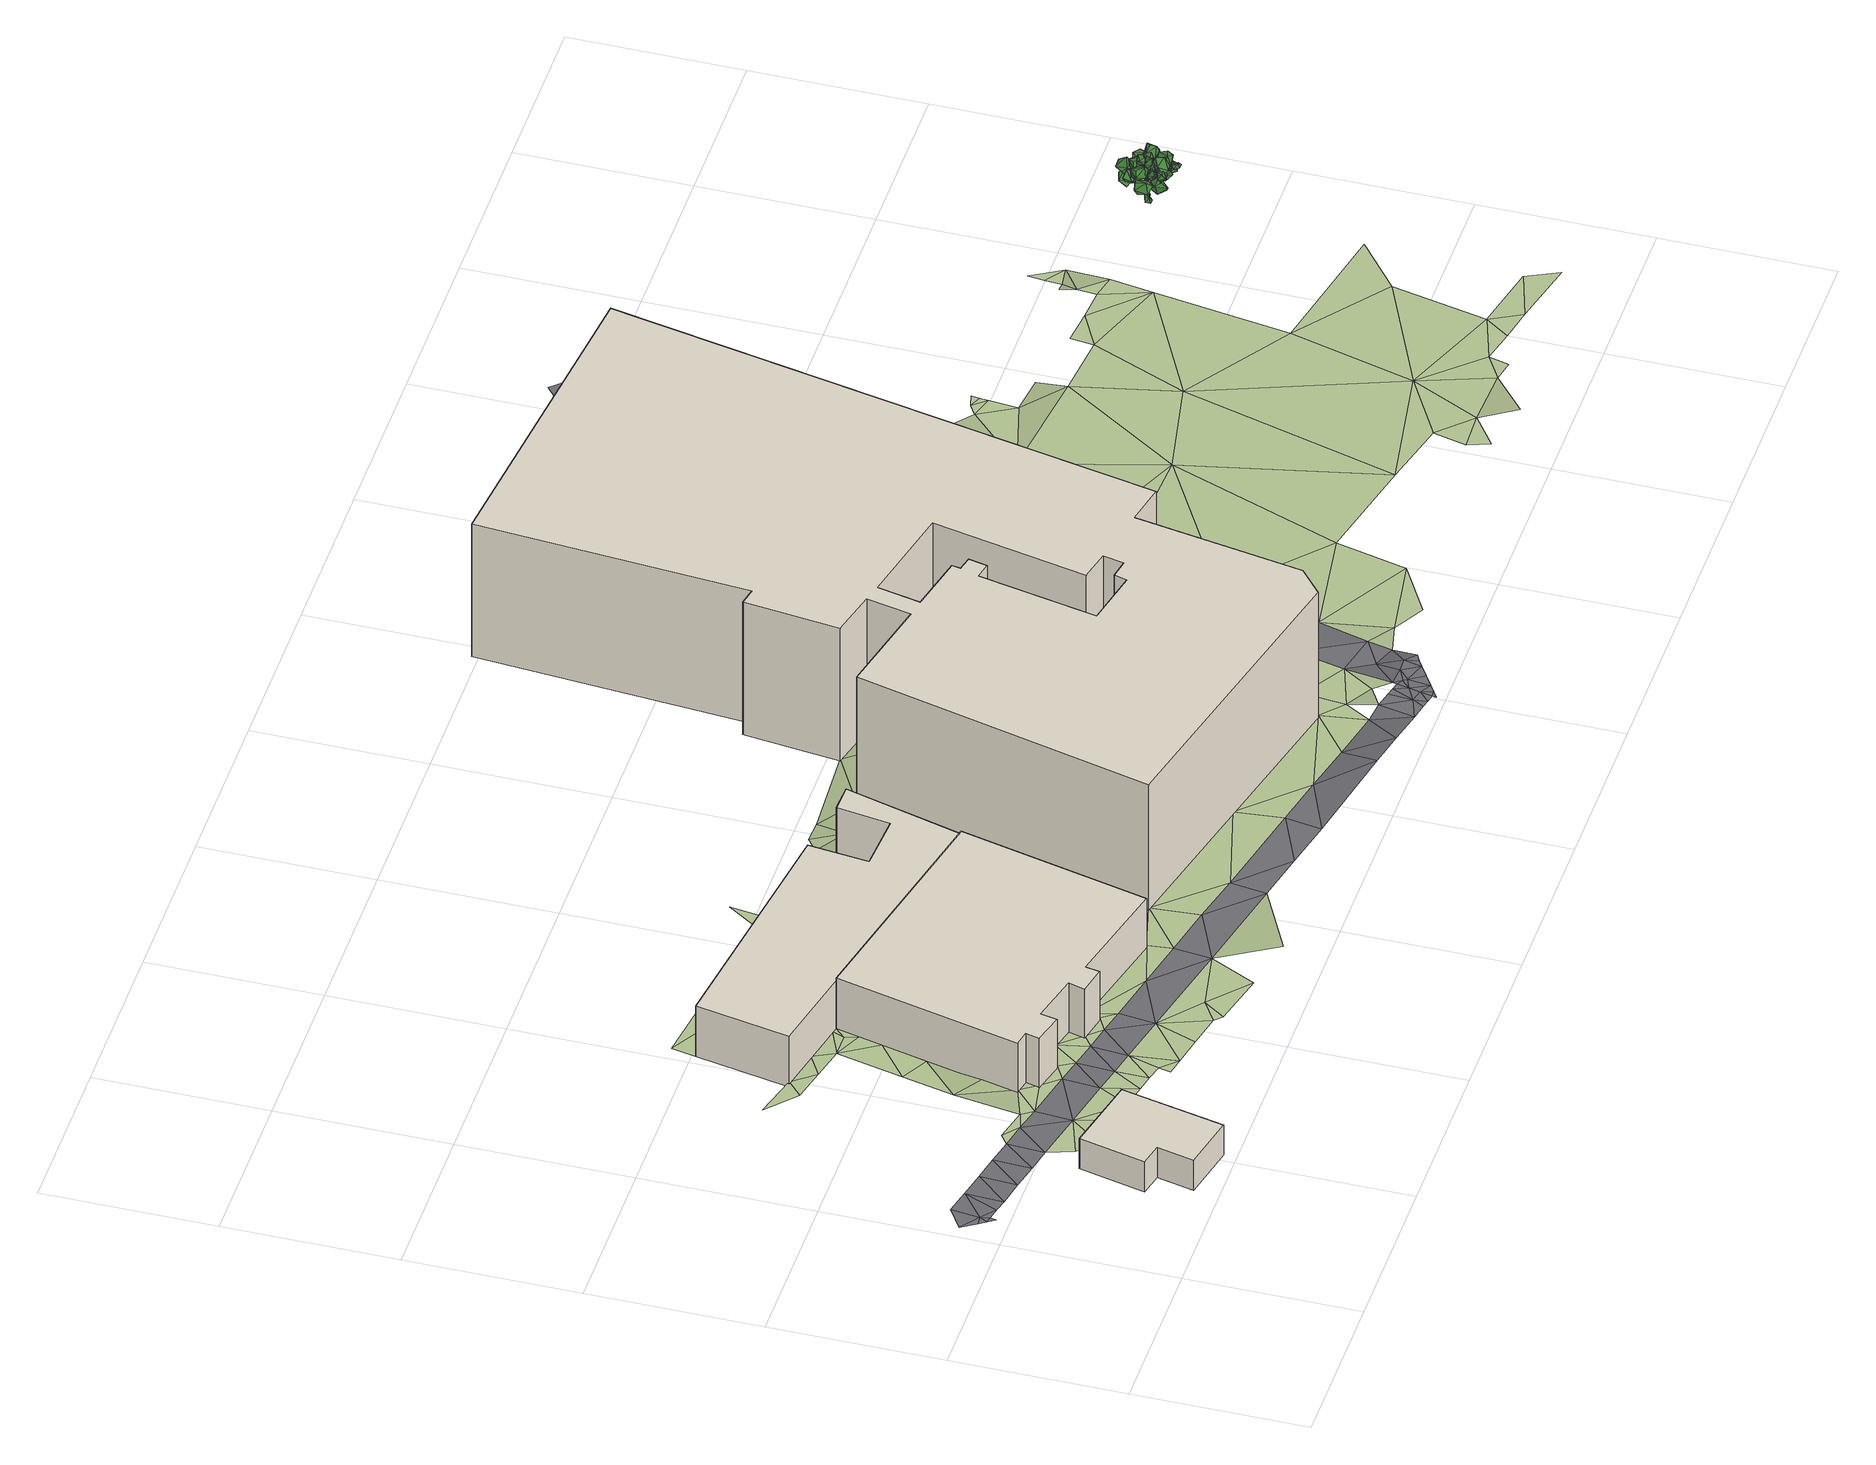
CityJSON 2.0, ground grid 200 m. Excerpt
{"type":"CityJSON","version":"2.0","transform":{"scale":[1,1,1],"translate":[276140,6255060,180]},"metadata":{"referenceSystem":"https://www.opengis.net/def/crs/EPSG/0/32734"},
"CityObjects":{
"building1":{"type":"Building","attributes":{"address":"12 William Street Woodstock Cape Town","building":"house","building:levels":1,"building_height":4.1,"roof_height":10.6,"ground_height":6.5,"plus_code":"4FRW3CFW+32P"},"geometry":[{"type":"Solid","lod":"1","boundaries":[[[[0,1,2,3]],[[1,4,5,2]],[[4,6,7,5]],[[6,8,9,7]],[[8,10,11,9]],[[10,0,3,11]],[[3,2,5,7,9,11]],[[10,8,6,4,1,0]]]]}]},
"building2":{"type":"Building","attributes":{"address":"Sulaimania Masjied 19 William Street Woodstock Cape Town","building":"mosque","building:levels":2,"amenity":"place_of_worship","building_height":6.9,"roof_height":12.91,"ground_height":6.01,"plus_code":"4FRW3CFW+548"},"geometry":[{"type":"Solid","lod":"1","boundaries":[[[[12,13,14,15]],[[13,16,17,14]],[[16,18,19,17]],[[18,20,21,19]],[[20,22,23,21]],[[22,24,25,23]],[[24,26,27,25]],[[26,28,29,27]],[[28,30,31,29]],[[30,32,33,31]],[[32,34,35,33]],[[34,12,15,35]],[[15,14,17,19,21,23,25,27,29,31,33,35]],[[34,32,30,28,26,24,22,20,18,16,13,12]]]]}]},
"building3":{"type":"Building","attributes":{"building":"yes","building:levels":2,"building_height":6.9,"roof_height":12.25,"ground_height":5.35,"plus_code":"4FRW3CFW+64M"},"geometry":[{"type":"Solid","lod":"1","boundaries":[[[[36,37,38,39]],[[37,40,41,38]],[[40,42,43,41]],[[42,44,45,43]],[[44,46,47,45]],[[46,48,49,47]],[[48,50,51,49]],[[50,36,39,51]],[[39,38,41,43,45,47,49,51]],[[50,48,46,44,42,40,37,36]]]]}]},
"building4":{"type":"Building","attributes":{"address":"The Woodstock Exchange 66-68 Albert Road Woodstock 7915 Cape Town","building":"commercial","building:levels":6,"operator":"Signatura","building_height":18.1,"roof_height":23.44,"ground_height":5.34,"plus_code":"4FRW3CFW+69W"},"geometry":[{"type":"Solid","lod":"1","boundaries":[[[[52,53,54,55]],[[53,56,57,54]],[[56,58,59,57]],[[58,60,61,59]],[[60,62,63,61]],[[62,64,65,63]],[[64,66,67,65]],[[66,68,69,67]],[[68,70,71,69]],[[70,72,73,71]],[[72,74,75,73]],[[74,76,77,75]],[[76,52,55,77]],[[78,79,80,81]],[[79,82,83,80]],[[82,84,85,83]],[[84,86,87,85]],[[86,88,89,87]],[[88,90,91,89]],[[90,92,93,91]],[[92,94,95,93]],[[94,96,97,95]],[[96,98,99,97]],[[98,100,101,99]],[[100,102,103,101]],[[102,104,105,103]],[[104,78,81,105]],[[55,54,57,59,61,63,65,67,69,71,73,75,77],[81,80,83,85,87,89,91,93,95,97,99,101,103,105]],[[76,74,72,70,68,66,64,62,60,58,56,53,52],[104,102,100,98,96,94,92,90,88,86,84,82,79,78]]]]}]},
"tree1":{"type":"SolitaryVegetationObject","attributes":{"height":3.3,"width":0.29,"group":"standard","type":"broadleaf","footprint":[263981.48,6243009.43],"ground_height":6.49},"geometry":[{"type":"MultiSurface","lod":"2","boundaries":[[[106,107,108]],[[109,110,111]],[[106,112,113]],[[114,115,112]],[[115,116,117]],[[109,118,119]],[[108,114,106]],[[120,121,114]],[[121,122,116]],[[123,124,125]],[[108,126,120]],[[126,127,120]],[[128,122,127]],[[129,130,131]],[[113,126,107]],[[128,132,115]],[[115,129,128]],[[117,133,129]],[[134,135,136]],[[131,137,138]],[[139,140,141]],[[111,142,143]],[[144,145,146]],[[140,147,141]],[[134,144,140]],[[137,147,135]],[[145,148,149]],[[147,150,135]],[[135,145,136]],[[147,146,151]],[[146,152,151]],[[145,152,146]],[[150,152,148]],[[153,154,155]],[[117,153,156]],[[117,118,109]],[[116,119,153]],[[157,158,159]],[[156,155,160]],[[118,160,157]],[[118,154,119]],[[157,161,154]],[[154,162,155]],[[160,162,158]],[[158,163,159]],[[159,163,161]],[[164,165,166]],[[125,167,168]],[[169,167,164]],[[123,164,170]],[[116,123,138]],[[116,168,169]],[[122,125,168]],[[138,125,131]],[[166,171,172]],[[170,173,124]],[[124,165,167]],[[170,166,174]],[[174,175,173]],[[165,175,171]],[[166,176,174]],[[176,177,175]],[[175,177,171]],[[178,179,180]],[[128,180,179]],[[115,178,112]],[[126,178,180]],[[181,182,183]],[[139,184,185]],[[139,134,140]],[[186,138,137]],[[139,142,187]],[[185,181,183]],[[133,143,181]],[[181,188,189]],[[183,190,142]],[[143,190,188]],[[190,191,188]],[[189,191,192]],[[185,130,133]],[[185,184,130]],[[184,131,130]],[[111,186,187]],[[111,110,186]],[[110,138,186]],[[106,113,107]],[[106,114,112]],[[114,121,115]],[[115,121,116]],[[119,138,110]],[[110,109,119]],[[108,120,114]],[[120,127,121]],[[121,127,122]],[[123,170,124]],[[108,107,126]],[[126,128,127]],[[128,129,122]],[[131,122,129]],[[129,133,130]],[[113,112,126]],[[128,179,132]],[[115,117,129]],[[117,109,133]],[[134,137,135]],[[131,141,137]],[[141,131,184]],[[184,139,141]],[[143,109,111]],[[111,187,142]],[[144,136,145]],[[140,144,147]],[[134,136,144]],[[137,141,147]],[[145,150,148]],[[147,151,150]],[[135,150,145]],[[147,144,146]],[[152,149,148]],[[145,149,152]],[[150,151,152]],[[153,119,154]],[[117,116,153]],[[117,156,118]],[[116,138,119]],[[157,160,158]],[[156,153,155]],[[118,156,160]],[[118,157,154]],[[162,161,163]],[[157,159,161]],[[154,161,162]],[[160,155,162]],[[158,162,163]],[[164,167,165]],[[125,124,167]],[[169,168,167]],[[123,169,164]],[[116,169,123]],[[116,122,168]],[[122,131,125]],[[138,123,125]],[[166,165,171]],[[170,174,173]],[[124,173,165]],[[170,164,166]],[[172,171,177]],[[174,176,175]],[[165,173,175]],[[166,172,176]],[[176,172,177]],[[178,132,179]],[[128,126,180]],[[115,132,178]],[[126,112,178]],[[181,189,182]],[[139,187,134]],[[134,187,137]],[[187,186,137]],[[139,183,142]],[[183,139,185]],[[185,133,181]],[[133,109,143]],[[190,182,192]],[[181,143,188]],[[183,182,190]],[[143,142,190]],[[190,192,191]],[[182,189,192]],[[189,188,191]],[[193,194,195]],[[196,197,198]],[[199,200,201]],[[193,195,201]],[[202,203,204]],[[205,206,207]],[[208,209,210]],[[202,204,210]],[[211,212,213]],[[214,215,216]],[[217,218,219]],[[211,213,219]],[[220,221,222]],[[223,224,225]],[[226,227,228]],[[220,222,228]],[[229,230,231]],[[232,233,234]],[[235,236,237]],[[229,231,237]],[[238,239,240]],[[241,242,243]],[[244,245,246]],[[238,240,246]],[[247,248,249]],[[250,251,252]],[[253,254,255]],[[247,249,255]],[[256,257,258]],[[259,260,261]],[[262,263,264]],[[256,258,264]],[[265,266,267]],[[268,269,270]],[[271,272,273]],[[265,267,273]],[[274,275,276]],[[277,278,279]],[[280,281,282]],[[274,276,282]],[[283,284,285]],[[286,287,288]],[[289,290,291]],[[283,285,291]],[[292,293,294]],[[295,296,297]],[[298,299,300]],[[292,294,300]],[[301,302,303]],[[304,305,306]],[[307,308,309]],[[301,303,309]],[[310,311,312]],[[313,314,315]],[[316,317,318]],[[310,312,318]],[[319,320,321]],[[322,323,324]],[[325,326,327]],[[319,321,327]],[[328,329,330]],[[331,332,333]],[[334,335,336]],[[328,330,336]],[[337,338,339]],[[340,341,342]],[[343,344,345]],[[337,339,345]],[[346,347,348]],[[349,350,351]],[[352,353,354]],[[346,348,354]],[[355,356,357]],[[358,359,360]],[[361,362,363]],[[355,357,363]],[[364,365,366]],[[367,368,369]],[[370,371,372]],[[364,366,372]],[[373,374,375]],[[376,377,378]],[[379,380,381]],[[373,375,381]],[[382,383,384]],[[385,386,387]],[[388,389,390]],[[382,384,390]],[[391,392,393]],[[394,395,396]],[[397,398,399]],[[391,393,399]],[[400,401,402]],[[403,404,405]],[[406,407,408]],[[400,402,408]],[[409,410,411]],[[412,413,414]],[[415,416,417]],[[409,411,417]],[[418,419,420]],[[421,422,423]],[[424,425,426]],[[418,420,426]],[[427,428,429]],[[430,431,432]],[[433,434,435]],[[427,429,435]],[[436,437,438]],[[439,440,441]],[[442,443,444]],[[436,438,444]],[[445,446,447]],[[448,449,450]],[[451,452,453]],[[445,447,453]],[[454,455,456]],[[457,458,459]],[[460,461,462]],[[454,456,462]],[[463,464,465]],[[466,467,468]],[[469,470,471]],[[463,465,471]],[[472,473,474]],[[475,476,477]],[[478,479,480]],[[472,474,480]],[[481,482,483]],[[484,485,486]],[[487,488,489]],[[481,483,489]],[[490,491,492]],[[250,493,494]],[[495,496,497]],[[490,492,497]],[[498,499,500]],[[501,502,503]],[[504,505,506]],[[498,500,506]],[[507,508,509]],[[510,511,512]],[[513,514,515]],[[507,509,515]],[[515,512,513]],[[515,509,512]],[[509,510,512]],[[515,508,507]],[[515,514,508]],[[514,516,508]],[[512,514,513]],[[512,511,514]],[[511,516,514]],[[509,511,510]],[[509,508,511]],[[508,516,511]],[[506,503,504]],[[506,500,503]],[[500,501,503]],[[506,499,498]],[[506,505,499]],[[505,517,499]],[[503,505,504]],[[503,502,505]],[[502,517,505]],[[500,502,501]],[[500,499,502]],[[499,517,502]],[[497,494,495]],[[497,492,494]],[[492,250,494]],[[497,491,490]],[[497,496,491]],[[496,518,491]],[[494,496,495]],[[494,493,496]],[[493,518,496]],[[492,493,250]],[[492,491,493]],[[491,518,493]],[[489,486,487]],[[489,483,486]],[[483,484,486]],[[489,482,481]],[[489,488,482]],[[488,519,482]],[[486,488,487]],[[486,485,488]],[[485,519,488]],[[483,485,484]],[[483,482,485]],[[482,519,485]],[[480,477,478]],[[480,474,477]],[[474,475,477]],[[480,473,472]],[[480,479,473]],[[479,520,473]],[[477,479,478]],[[477,476,479]],[[476,520,479]],[[474,476,475]],[[474,473,476]],[[473,520,476]],[[471,468,469]],[[471,465,468]],[[465,466,468]],[[471,464,463]],[[471,470,464]],[[470,521,464]],[[468,470,469]],[[468,467,470]],[[467,521,470]],[[465,467,466]],[[465,464,467]],[[464,521,467]],[[462,459,460]],[[462,456,459]],[[456,457,459]],[[462,455,454]],[[462,461,455]],[[461,522,455]],[[459,461,460]],[[459,458,461]],[[458,522,461]],[[456,458,457]],[[456,455,458]],[[455,522,458]],[[453,450,451]],[[453,447,450]],[[447,448,450]],[[453,446,445]],[[453,452,446]],[[452,523,446]],[[450,452,451]],[[450,449,452]],[[449,523,452]],[[447,449,448]],[[447,446,449]],[[446,523,449]],[[444,441,442]],[[444,438,441]],[[438,439,441]],[[444,437,436]],[[444,443,437]],[[443,524,437]],[[441,443,442]],[[441,440,443]],[[440,524,443]],[[438,440,439]],[[438,437,440]],[[437,524,440]],[[435,432,433]],[[435,429,432]],[[429,430,432]],[[435,428,427]],[[435,434,428]],[[434,525,428]],[[432,434,433]],[[432,431,434]],[[431,525,434]],[[429,431,430]],[[429,428,431]],[[428,525,431]],[[426,423,424]],[[426,420,423]],[[420,421,423]],[[426,419,418]],[[426,425,419]],[[425,526,419]],[[423,425,424]],[[423,422,425]],[[422,526,425]],[[420,422,421]],[[420,419,422]],[[419,526,422]],[[417,414,415]],[[417,411,414]],[[411,412,414]],[[417,410,409]],[[417,416,410]],[[416,527,410]],[[414,416,415]],[[414,413,416]],[[413,527,416]],[[411,413,412]],[[411,410,413]],[[410,527,413]],[[408,405,406]],[[408,402,405]],[[402,403,405]],[[408,401,400]],[[408,407,401]],[[407,528,401]],[[405,407,406]],[[405,404,407]],[[404,528,407]],[[402,404,403]],[[402,401,404]],[[401,528,404]],[[399,396,397]],[[399,393,396]],[[393,394,396]],[[399,392,391]],[[399,398,392]],[[398,529,392]],[[396,398,397]],[[396,395,398]],[[395,529,398]],[[393,395,394]],[[393,392,395]],[[392,529,395]],[[390,387,388]],[[390,384,387]],[[384,385,387]],[[390,383,382]],[[390,389,383]],[[389,530,383]],[[387,389,388]],[[387,386,389]],[[386,530,389]],[[384,386,385]],[[384,383,386]],[[383,530,386]],[[381,378,379]],[[381,375,378]],[[375,376,378]],[[381,374,373]],[[381,380,374]],[[380,531,374]],[[378,380,379]],[[378,377,380]],[[377,531,380]],[[375,377,376]],[[375,374,377]],[[374,531,377]],[[372,369,370]],[[372,366,369]],[[366,367,369]],[[372,365,364]],[[372,371,365]],[[371,532,365]],[[369,371,370]],[[369,368,371]],[[368,532,371]],[[366,368,367]],[[366,365,368]],[[365,532,368]],[[363,360,361]],[[363,357,360]],[[357,358,360]],[[363,356,355]],[[363,362,356]],[[362,533,356]],[[360,362,361]],[[360,359,362]],[[359,533,362]],[[357,359,358]],[[357,356,359]],[[356,533,359]],[[354,351,352]],[[354,348,351]],[[348,349,351]],[[354,347,346]],[[354,353,347]],[[353,534,347]],[[351,353,352]],[[351,350,353]],[[350,534,353]],[[348,350,349]],[[348,347,350]],[[347,534,350]],[[345,342,343]],[[345,339,342]],[[339,340,342]],[[345,338,337]],[[345,344,338]],[[344,535,338]],[[342,344,343]],[[342,341,344]],[[341,535,344]],[[339,341,340]],[[339,338,341]],[[338,535,341]],[[336,333,334]],[[336,330,333]],[[330,331,333]],[[336,329,328]],[[336,335,329]],[[335,536,329]],[[333,335,334]],[[333,332,335]],[[332,536,335]],[[330,332,331]],[[330,329,332]],[[329,536,332]],[[327,324,325]],[[327,321,324]],[[321,322,324]],[[327,320,319]],[[327,326,320]],[[326,537,320]],[[324,326,325]],[[324,323,326]],[[323,537,326]],[[321,323,322]],[[321,320,323]],[[320,537,323]],[[318,315,316]],[[318,312,315]],[[312,313,315]],[[318,311,310]],[[318,317,311]],[[317,538,311]],[[315,317,316]],[[315,314,317]],[[314,538,317]],[[312,314,313]],[[312,311,314]],[[311,538,314]],[[309,306,307]],[[309,303,306]],[[303,304,306]],[[309,302,301]],[[309,308,302]],[[308,539,302]],[[306,308,307]],[[306,305,308]],[[305,539,308]],[[303,305,304]],[[303,302,305]],[[302,539,305]],[[300,297,298]],[[300,294,297]],[[294,295,297]],[[300,293,292]],[[300,299,293]],[[299,540,293]],[[297,299,298]],[[297,296,299]],[[296,540,299]],[[294,296,295]],[[294,293,296]],[[293,540,296]],[[291,288,289]],[[291,285,288]],[[285,286,288]],[[291,284,283]],[[291,290,284]],[[290,541,284]],[[288,290,289]],[[288,287,290]],[[287,541,290]],[[285,287,286]],[[285,284,287]],[[284,541,287]],[[282,279,280]],[[282,276,279]],[[276,277,279]],[[282,275,274]],[[282,281,275]],[[281,542,275]],[[279,281,280]],[[279,278,281]],[[278,542,281]],[[276,278,277]],[[276,275,278]],[[275,542,278]],[[273,270,271]],[[273,267,270]],[[267,268,270]],[[273,266,265]],[[273,272,266]],[[272,543,266]],[[270,272,271]],[[270,269,272]],[[269,543,272]],[[267,269,268]],[[267,266,269]],[[266,543,269]],[[264,261,262]],[[264,258,261]],[[258,259,261]],[[264,257,256]],[[264,263,257]],[[263,544,257]],[[261,263,262]],[[261,260,263]],[[260,544,263]],[[258,260,259]],[[258,257,260]],[[257,544,260]],[[255,252,253]],[[255,249,252]],[[249,250,252]],[[255,248,247]],[[255,254,248]],[[254,545,248]],[[252,254,253]],[[252,251,254]],[[251,545,254]],[[249,251,250]],[[249,248,251]],[[248,545,251]],[[246,243,244]],[[246,240,243]],[[240,241,243]],[[246,239,238]],[[246,245,239]],[[245,546,239]],[[243,245,244]],[[243,242,245]],[[242,546,245]],[[240,242,241]],[[240,239,242]],[[239,546,242]],[[237,234,235]],[[237,231,234]],[[231,232,234]],[[237,230,229]],[[237,236,230]],[[236,547,230]],[[234,236,235]],[[234,233,236]],[[233,547,236]],[[231,233,232]],[[231,230,233]],[[230,547,233]],[[228,225,226]],[[228,222,225]],[[222,223,225]],[[228,221,220]],[[228,227,221]],[[227,548,221]],[[225,227,226]],[[225,224,227]],[[224,548,227]],[[222,224,223]],[[222,221,224]],[[221,548,224]],[[219,216,217]],[[219,213,216]],[[213,214,216]],[[219,212,211]],[[219,218,212]],[[218,549,212]],[[216,218,217]],[[216,215,218]],[[215,549,218]],[[213,215,214]],[[213,212,215]],[[212,549,215]],[[210,207,208]],[[210,204,207]],[[204,205,207]],[[210,203,202]],[[210,209,203]],[[209,550,203]],[[207,209,208]],[[207,206,209]],[[206,550,209]],[[204,206,205]],[[204,203,206]],[[203,550,206]],[[201,198,199]],[[201,195,198]],[[195,196,198]],[[201,194,193]],[[201,200,194]],[[200,551,194]],[[198,200,199]],[[198,197,200]],[[197,551,200]],[[195,197,196]],[[195,194,197]],[[194,551,197]]]}]},
"terrain1":{"type":"TINRelief","geometry":[{"type":"CompositeSurface","lod":"1","boundaries":[[[552,553,554]],[[554,553,555]],[[556,557,558]],[[1,554,555]],[[1,559,560]],[[558,561,556]],[[561,558,562]],[[1,560,563]],[[1,563,554]],[[562,564,561]],[[554,563,565]],[[564,566,561]],[[562,567,564]],[[565,563,568]],[[562,569,567]],[[570,571,572]],[[566,564,573]],[[567,574,564]],[[575,565,568]],[[575,568,576]],[[572,571,577]],[[578,567,569]],[[579,566,573]],[[566,579,580]],[[578,569,581]],[[576,582,575]],[[582,576,583]],[[583,584,585]],[[577,586,572]],[[585,582,583]],[[578,581,587]],[[588,578,587]],[[586,577,589]],[[590,580,579]],[[580,590,589]],[[587,581,591]],[[592,582,585]],[[593,592,585]],[[594,587,591]],[[589,595,586]],[[590,596,589]],[[589,596,597]],[[598,594,591]],[[594,599,587]],[[595,589,597]],[[600,601,36]],[[593,602,592]],[[596,16,597]],[[594,598,603]],[[597,16,595]],[[16,604,595]],[[598,605,603]],[[604,16,606]],[[606,607,604]],[[608,607,606]],[[592,602,609]],[[603,605,610]],[[607,608,611]],[[602,612,609]],[[611,608,613]],[[613,614,611]],[[614,613,615]],[[615,616,614]],[[616,615,617]],[[617,618,616]],[[619,618,617]],[[605,620,610]],[[618,619,621]],[[609,612,622]],[[621,619,623]],[[601,600,624]],[[625,621,623]],[[623,626,625]],[[626,627,625]],[[628,592,609]],[[627,626,629]],[[629,630,627]],[[630,629,631]],[[631,632,630]],[[632,631,633]],[[633,634,632]],[[634,633,635]],[[635,636,634]],[[636,635,637]],[[609,622,628]],[[637,638,636]],[[610,620,639]],[[638,637,640]],[[640,641,638]],[[624,600,642]],[[641,640,643]],[[641,643,644]],[[643,645,644]],[[645,646,644]],[[647,646,645]],[[646,647,648]],[[648,647,649]],[[648,649,650]],[[649,651,650]],[[651,652,650]],[[639,620,653]],[[652,651,654]],[[654,655,652]],[[656,655,654]],[[655,656,657]],[[657,656,658]],[[658,659,657]],[[642,660,624]],[[659,658,661]],[[661,662,659]],[[662,661,663]],[[663,664,662]],[[664,663,665]],[[666,664,665]],[[660,642,667]],[[666,665,668]],[[628,669,670]],[[653,671,639]],[[672,666,668]],[[672,668,673]],[[674,672,673]],[[672,674,675]],[[675,674,676]],[[676,677,675]],[[677,676,678]],[[671,653,679]],[[677,678,680]],[[680,678,681]],[[682,680,681]],[[667,683,660]],[[684,682,681]],[[682,684,685]],[[671,686,639]],[[687,685,684]],[[639,686,688]],[[685,687,689]],[[690,660,683]],[[689,687,691]],[[667,692,683]],[[691,693,689]],[[693,691,694]],[[695,671,679]],[[694,696,693]],[[696,694,697]],[[697,698,696]],[[699,698,697]],[[698,699,700]],[[699,701,700]],[[701,702,700]],[[702,701,703]],[[683,692,704]],[[703,705,702]],[[705,703,706]],[[707,708,688]],[[706,709,705]],[[688,686,710]],[[711,709,706]],[[711,712,709]],[[707,713,708]],[[707,688,710]],[[712,711,714]],[[715,712,714]],[[713,716,717]],[[714,717,715]],[[716,713,707]],[[717,718,715]],[[717,716,718]],[[716,719,718]],[[707,719,716]],[[720,718,719]],[[695,721,671]],[[720,719,722]],[[710,723,707]],[[724,722,719]],[[719,707,723]],[[724,719,725]],[[719,723,725]],[[725,726,724]],[[725,727,726]],[[728,729,730]],[[721,695,731]],[[732,729,728]],[[733,732,728]],[[734,728,727]],[[727,725,734]],[[734,733,728]],[[735,721,731]],[[733,734,736]],[[735,737,721]],[[734,738,736]],[[737,735,739]],[[740,736,738]],[[737,739,741]],[[742,743,744]],[[737,741,745]],[[746,742,744]],[[747,748,749]],[[747,750,748]],[[751,744,752]],[[746,744,751]],[[753,737,745]],[[745,754,755]],[[756,757,742]],[[748,750,758]],[[759,760,757]],[[746,756,742]],[[761,749,748]],[[758,762,748]],[[763,746,751]],[[757,756,759]],[[745,764,753]],[[764,745,755]],[[751,765,763]],[[748,762,761]],[[766,767,762]],[[768,764,755]],[[767,769,762]],[[769,761,762]],[[759,770,767]],[[759,756,770]],[[771,753,764]],[[753,771,772]],[[770,769,767]],[[761,769,773]],[[770,773,769]],[[774,772,771]],[[772,774,775]],[[776,777,778]],[[776,778,779]],[[774,780,775]],[[780,774,781]],[[778,782,779]],[[783,780,781]],[[778,784,782]],[[785,783,781]],[[785,786,783]],[[779,787,788]],[[786,785,789]],[[789,790,786]],[[779,782,787]],[[791,790,789]],[[790,791,792]],[[791,793,792]],[[793,794,792]],[[794,793,795]],[[796,797,788]],[[795,798,794]],[[787,796,788]],[[798,795,799]],[[796,800,797]],[[801,802,800]],[[787,803,796]],[[801,804,802]],[[796,801,800]],[[801,805,804]],[[806,796,803]],[[807,808,809]],[[810,801,796]],[[809,811,807]],[[812,803,811]],[[801,813,805]],[[801,814,813]],[[803,812,806]],[[814,801,810]],[[811,809,812]],[[810,796,806]],[[815,816,809]],[[813,814,817]],[[818,813,817]],[[812,809,816]],[[819,818,817]],[[820,818,819]],[[821,814,810]],[[812,816,822]],[[810,806,823]],[[822,816,824]],[[825,806,812]],[[812,822,826]],[[827,823,806]],[[826,822,828]],[[827,806,825]],[[829,825,812]],[[826,829,812]],[[823,830,831]],[[832,826,828]],[[827,830,823]],[[833,826,832]],[[827,834,830]],[[833,832,835]],[[836,825,829]],[[834,827,837]],[[834,837,838]],[[839,840,838]],[[841,839,838]],[[837,841,838]],[[839,841,842]],[[841,843,842]]]}]},
"road1":{"type":"Road","attributes":{"highway":"residential","name":"William Street","surface":"asphalt","lanes":2,"width":4.2},"geometry":[{"type":"MultiSurface","lod":"1","boundaries":[[[844,845,846]],[[847,848,849]],[[653,620,628]],[[628,679,653]],[[850,851,852]],[[853,854,768]],[[851,850,855]],[[558,554,562]],[[735,856,739]],[[695,679,670]],[[857,858,859]],[[628,620,592]],[[860,735,731]],[[695,861,731]],[[591,581,575]],[[862,863,864]],[[554,569,562]],[[569,554,565]],[[847,864,865]],[[552,554,558]],[[565,575,581]],[[598,592,605]],[[741,866,867]],[[866,739,856]],[[851,855,868]],[[867,869,870]],[[871,872,873]],[[868,870,874]],[[871,873,868]],[[868,873,851]],[[855,850,854]],[[739,866,741]],[[855,854,853]],[[741,867,754]],[[870,754,867]],[[869,874,870]],[[853,875,855]],[[875,876,870]],[[859,858,557]],[[849,846,847]],[[868,855,870]],[[874,871,868]],[[857,863,862]],[[847,846,845]],[[877,847,845]],[[848,847,865]],[[875,870,855]],[[754,870,876]],[[557,552,558]],[[552,557,858]],[[864,877,862]],[[864,847,877]],[[582,598,591]],[[860,731,861]],[[598,582,592]],[[857,859,863]],[[569,565,581]],[[591,575,582]],[[605,592,620]],[[861,695,670]],[[856,735,860]],[[670,679,628]]]}]},
"road2":{"type":"Road","attributes":{"highway":"residential","name":"Station Street","surface":"asphalt","lanes":1,"width":5.2,"oneway":"yes"},"geometry":[{"type":"MultiSurface","lod":"1","boundaries":[[[878,879,880]],[[881,777,882]],[[882,883,881]],[[791,800,793]],[[884,885,886]],[[887,888,889]],[[886,885,890]],[[879,878,891]],[[795,804,799]],[[793,800,802]],[[892,768,854]],[[797,781,788]],[[777,893,882]],[[894,895,804]],[[774,788,781]],[[802,804,795]],[[895,894,896]],[[896,894,897]],[[885,884,898]],[[899,900,898]],[[885,898,900]],[[850,892,854]],[[901,883,882]],[[779,771,776]],[[852,901,850]],[[892,850,901]],[[889,888,900]],[[890,880,879]],[[893,768,892]],[[776,764,893]],[[902,880,890]],[[885,900,888]],[[886,890,879]],[[788,774,779]],[[771,779,774]],[[887,902,888]],[[882,892,901]],[[893,892,882]],[[800,789,797]],[[885,888,890]],[[902,890,888]],[[797,789,785]],[[771,764,776]],[[776,893,777]],[[768,893,764]],[[804,895,799]],[[793,802,795]],[[891,878,897]],[[781,797,785]],[[789,800,791]],[[897,894,891]]]}]}
},
"vertices":[
[196,11,16],[223,131,16],[223,131,57],[196,11,57],[132,151,16],[132,151,57],[114,74,16],[114,74,57],[141,68,16],[141,68,57],[131,25,16],[131,25,57],
[508,186,11],[561,405,11],[561,405,80],[508,186,80],[290,464,11],[290,464,80],[239,250,11],[239,250,80],[257,246,11],[257,246,80],[253,230,11],[253,230,80],[289,221,11],[289,221,80],[293,240,11],[293,240,80],[350,226,11],[350,226,80],[345,207,11],[345,207,80],[378,200,11],[378,200,80],[381,216,11],[381,216,80],
[212,596,4],[191,487,4],[191,487,73],[212,596,73],[565,407,4],[565,407,73],[603,544,4],[603,544,73],[570,545,4],[570,545,73],[561,483,4],[561,483,73],[494,487,4],[494,487,73],[502,557,4],[502,557,73],
[1170,967,4],[785,1008,4],[785,1008,185],[1170,967,185],[760,693,4],[760,693,185],[740,697,4],[740,697,185],[726,586,4],[726,586,185],[781,573,4],[781,573,185],[770,521,4],[770,521,185],[654,547,4],[654,547,185],[567,201,4],[567,201,185],[924,118,4],[924,118,185],[955,144,4],[955,144,185],[990,339,4],[990,339,185],[1038,329,4],[1038,329,185],[803,567,4],[922,541,4],[922,541,185],[803,567,185],[883,361,4],[883,361,185],[919,353,4],[919,353,185],[914,329,4],[914,329,185],[892,333,4],[892,333,185],[888,318,4],[888,318,185],[822,332,4],[822,332,185],[851,470,4],[851,470,185],[870,466,4],[870,466,185],[875,488,4],[875,488,185],[858,492,4],[858,492,185],[860,502,4],[860,502,185],[792,517,4],[792,517,185],
[1699,531,16],[1693,525,16],[1693,531,16],[1697,528,40],[1697,529,40],[1697,528,41],[1698,528,22],[1699,525,16],[1698,532,22],[1698,529,28],[1697,530,36],[1698,528,37],[1704,531,41],[1703,532,41],[1694,532,22],[1697,532,28],[1694,530,34],[1696,534,39],[1694,539,43],[1695,533,39],[1694,527,22],[1694,531,28],[1695,528,28],[1695,527,34],[1695,527,39],[1694,528,39],[1697,528,27],[1696,526,40],[1693,528,48],[1686,529,56],[1687,528,57],[1692,529,47],[1696,530,40],[1695,526,41],[1692,527,47],[1691,528,47],[1700,522,43],[1701,522,42],[1686,527,56],[1676,528,54],[1676,527,53],[1686,528,55],[1670,529,57],[1670,528,58],[1676,529,54],[1676,528,53],[1670,528,57],[1704,532,39],[1707,532,46],[1709,532,45],[1705,531,40],[1707,531,46],[1707,530,52],[1706,530,52],[1709,531,46],[1706,531,52],[1707,531,52],[1712,531,56],[1696,540,41],[1693,544,42],[1695,544,42],[1693,540,41],[1694,534,36],[1696,534,37],[1695,539,43],[1694,547,40],[1695,548,40],[1693,544,43],[1695,545,44],[1694,548,41],[1695,548,41],[1694,552,43],[1697,527,26],[1695,527,27],[1695,526,26],[1699,521,41],[1702,516,46],[1699,521,43],[1694,527,40],[1695,526,40],[1696,529,41],[1696,528,42],[1704,517,45],[1703,516,45],[1703,517,46],[1705,514,52],[1704,514,52],[1720,534,60],[1717,527,67],[1722,530,53],[1717,525,49],[1713,517,56],[1711,530,48],[1707,534,54],[1703,527,61],[1714,538,57],[1677,533,58],[1678,523,59],[1672,534,51],[1664,531,50],[1665,520,51],[1661,534,57],[1664,533,65],[1665,522,66],[1672,536,63],[1686,517,60],[1689,510,52],[1680,521,57],[1673,519,53],[1676,512,45],[1670,514,59],[1674,508,63],[1677,501,55],[1681,512,65],[1707,510,80],[1708,520,76],[1699,508,80],[1694,509,74],[1694,519,70],[1698,504,69],[1705,505,67],[1706,515,62],[1709,505,74],[1692,504,74],[1692,509,84],[1685,503,72],[1679,508,71],[1678,513,80],[1682,513,66],[1690,517,67],[1689,522,76],[1694,510,68],[1707,520,50],[1701,516,51],[1710,521,55],[1711,518,59],[1705,514,61],[1714,514,56],[1713,511,51],[1707,507,53],[1711,516,48],[1714,533,69],[1721,530,71],[1714,535,64],[1715,531,59],[1721,527,60],[1711,528,61],[1710,525,66],[1716,521,67],[1710,530,69],[1679,532,58],[1672,539,59],[1684,535,51],[1688,542,50],[1680,549,51],[1692,542,57],[1689,540,65],[1682,548,66],[1685,533,63],[1686,554,58],[1692,563,59],[1689,550,51],[1697,547,50],[1703,556,51],[1697,543,57],[1696,546,65],[1702,554,66],[1688,549,63],[1709,532,62],[1699,536,64],[1712,536,56],[1713,544,55],[1703,548,56],[1717,545,62],[1715,543,69],[1705,548,71],[1713,535,68],[1698,550,66],[1705,542,68],[1693,548,60],[1689,541,59],[1696,533,60],[1685,541,66],[1688,542,73],[1695,534,75],[1692,549,72],[1684,544,65],[1691,536,67],[1679,542,59],[1675,535,58],[1682,527,59],[1671,535,65],[1674,536,73],[1681,528,74],[1678,543,71],[1707,529,84],[1698,531,79],[1710,523,81],[1712,521,74],[1704,523,68],[1717,528,73],[1715,535,74],[1706,537,69],[1712,534,82],[1692,560,52],[1683,557,48],[1695,554,56],[1697,547,53],[1688,543,48],[1701,550,47],[1699,555,41],[1691,552,37],[1697,561,47],[1691,530,79],[1696,534,80],[1690,530,74],[1693,529,70],[1698,533,71],[1695,525,72],[1696,523,77],[1702,527,78],[1692,525,79],[1696,529,61],[1701,533,63],[1696,529,56],[1699,528,52],[1704,532,53],[1700,523,54],[1702,522,59],[1708,526,60],[1698,524,61],[1686,539,61],[1692,543,62],[1686,539,56],[1689,538,52],[1694,542,53],[1690,533,54],[1692,532,58],[1698,536,60],[1688,534,61],[1685,543,52],[1691,544,55],[1683,547,50],[1686,551,47],[1691,553,50],[1687,548,43],[1689,543,43],[1695,545,46],[1686,541,47],[1689,530,75],[1695,530,78],[1687,535,76],[1689,539,75],[1695,540,78],[1689,539,70],[1691,535,68],[1698,535,70],[1689,531,70],[1689,509,65],[1695,509,67],[1687,514,66],[1689,519,65],[1695,519,67],[1689,518,60],[1691,514,57],[1698,514,59],[1689,510,60],[1689,519,70],[1695,519,72],[1687,523,71],[1689,528,69],[1695,528,72],[1689,527,64],[1691,523,62],[1698,523,64],[1689,520,64],[1682,508,62],[1682,504,67],[1685,512,63],[1691,511,64],[1691,507,69],[1691,508,60],[1689,504,58],[1690,500,63],[1684,506,58],[1706,532,68],[1706,527,73],[1709,535,69],[1714,535,69],[1715,530,75],[1715,532,65],[1713,528,64],[1713,523,68],[1708,530,64],[1684,526,71],[1684,521,76],[1687,530,72],[1692,529,72],[1693,524,78],[1693,526,68],[1691,522,67],[1692,517,71],[1686,524,67],[1688,525,53],[1688,520,58],[1691,528,54],[1696,528,55],[1697,523,60],[1697,525,50],[1695,521,49],[1696,516,54],[1690,523,49],[1697,520,62],[1697,515,67],[1700,523,63],[1705,522,64],[1706,518,69],[1706,520,59],[1704,516,58],[1705,511,63],[1699,517,58],[1684,541,53],[1685,537,58],[1688,545,53],[1693,544,54],[1694,540,59],[1694,541,50],[1692,537,48],[1692,533,53],[1687,539,48],[1707,515,59],[1713,513,57],[1704,514,55],[1702,509,54],[1708,506,51],[1701,507,58],[1705,507,62],[1710,504,60],[1706,512,63],[1705,509,65],[1707,505,67],[1708,511,64],[1711,510,61],[1713,506,63],[1709,509,58],[1706,507,58],[1708,503,60],[1704,509,61],[1705,507,58],[1707,503,60],[1708,509,57],[1711,508,55],[1713,504,57],[1709,507,52],[1706,505,52],[1708,500,54],[1704,506,54],[1700,503,67],[1702,498,69],[1703,505,66],[1706,504,64],[1708,499,66],[1704,503,61],[1701,500,61],[1703,496,63],[1699,502,64],[1693,511,66],[1688,509,68],[1692,513,62],[1689,517,62],[1684,515,64],[1691,519,65],[1691,518,70],[1686,516,72],[1694,514,69],[1683,505,63],[1679,504,67],[1681,507,60],[1678,511,60],[1674,509,63],[1681,513,62],[1683,513,66],[1679,511,69],[1685,509,65],[1719,526,55],[1724,530,56],[1716,527,58],[1719,535,60],[1713,532,55],[1716,532,51],[1720,536,52],[1717,528,52],[1715,524,54],[1719,526,50],[1715,526,57],[1713,531,57],[1717,534,53],[1709,530,55],[1709,528,51],[1712,531,47],[1711,524,52],[1678,505,73],[1677,504,67],[1681,508,74],[1681,512,72],[1680,512,66],[1677,513,74],[1673,511,73],[1672,511,67],[1674,507,74],[1676,509,63],[1718,532,48],[1724,535,57],[1675,507,69],[1683,512,69],[1705,495,67],[1710,500,58],[1710,502,64],[1714,506,55],[1691,534,60],[1703,512,69],[1694,517,60],[1690,519,78],[1712,524,75],[1688,501,69],[1700,523,71],[1700,514,66],[1700,535,76],[1696,548,52],[1697,542,59],[1707,533,59],[1702,534,77],[1682,548,42],[1698,531,69],[1689,526,68],[1703,532,68],[1697,546,64],[1703,563,60],[1673,550,60],[1723,524,67],[1700,510,56],[1686,518,86],[1703,524,67],[1682,504,47],[1670,516,60],[1709,520,65],
[148,193,16],[158,163,16],[207,180,16],[177,141,16],[162,245,16],[150,236,16],[180,230,16],[209,71,16],[233,63,16],[201,236,16],[210,223,16],[248,132,16],[239,250,16],[267,167,16],[218,314,11],[253,230,16],[277,126,16],[270,210,16],[138,501,11],[172,470,11],[191,487,11],[248,289,16],[257,246,16],[297,160,16],[297,122,16],[211,461,11],[289,221,16],[264,357,11],[232,374,11],[300,203,16],[327,154,16],[316,117,16],[313,103,16],[333,99,16],[238,477,11],[322,233,16],[293,240,16],[250,452,11],[277,410,11],[330,196,16],[386,141,16],[368,92,16],[345,207,16],[284,467,11],[283,437,11],[278,452,11],[360,190,16],[350,226,16],[285,586,4],[218,624,4],[408,84,16],[378,200,16],[296,465,11],[391,183,16],[298,462,11],[302,463,11],[307,460,11],[434,101,16],[381,216,16],[308,462,11],[416,75,16],[311,459,12],[314,461,12],[315,458,12],[319,460,12],[324,456,12],[325,458,12],[328,455,12],[451,170,16],[331,457,12],[479,60,16],[332,454,12],[355,605,6],[337,456,12],[341,453,12],[343,455,12],[506,114,16],[345,452,12],[349,453,12],[349,451,12],[355,452,12],[358,449,12],[360,451,12],[362,448,12],[366,450,12],[366,447,12],[372,448,12],[508,186,16],[374,445,12],[378,447,12],[357,576,6],[383,443,12],[390,445,12],[391,442,12],[395,443,12],[400,440,12],[401,442,12],[404,439,12],[407,441,12],[408,438,12],[413,439,12],[511,157,16],[417,436,12],[419,438,12],[421,435,12],[425,437,12],[425,434,12],[430,436,12],[434,594,6],[434,432,12],[436,434,12],[442,430,12],[448,432,12],[451,429,12],[454,431,12],[430,566,6],[455,428,12],[543,46,19],[625,88,17],[567,201,17],[460,429,12],[459,427,12],[463,426,12],[465,428,12],[468,425,12],[471,427,12],[476,423,12],[571,144,17],[483,424,12],[484,421,12],[489,423,12],[453,590,6],[493,419,12],[495,422,12],[586,278,17],[500,418,12],[542,327,12],[506,419,12],[458,630,6],[507,416,12],[502,557,12],[512,418,12],[514,415,12],[631,130,17],[518,417,12],[522,413,12],[524,415,12],[526,412,12],[530,414,12],[531,411,12],[536,413,12],[536,410,12],[507,587,6],[541,412,12],[541,409,12],[578,370,12],[551,366,12],[547,410,12],[598,326,12],[551,407,12],[553,409,12],[556,385,12],[556,406,12],[560,408,12],[568,395,12],[561,405,12],[565,407,12],[587,406,12],[567,416,12],[745,160,17],[570,426,12],[611,374,12],[575,445,12],[632,461,12],[584,475,12],[592,505,12],[603,544,12],[574,569,6],[570,545,12],[751,104,17],[589,581,6],[616,580,6],[654,547,12],[812,91,17],[726,586,6],[924,118,17],[770,521,12],[872,77,17],[781,573,6],[932,64,17],[836,401,13],[822,332,13],[849,326,13],[950,95,17],[883,361,13],[792,517,12],[837,537,13],[803,567,6],[821,511,13],[892,333,13],[888,318,13],[955,144,17],[953,60,22],[982,76,17],[900,439,13],[843,431,13],[841,507,13],[870,466,13],[851,470,13],[862,554,13],[860,502,13],[919,353,13],[1006,113,17],[914,329,13],[858,492,13],[875,488,13],[993,56,22],[891,520,13],[911,490,13],[1019,171,17],[973,242,17],[922,541,13],[1045,286,17],[990,339,13],[1057,102,17],[1050,73,17],[1084,81,19],[1070,160,19],[1038,329,13],[1058,343,13],[1182,96,19],[1047,368,13],[1121,60,19],[1071,401,14],[1055,408,13],[1202,179,19],[1096,275,19],[1078,429,14],[1063,448,14],[1084,458,14],[1071,489,14],[1097,516,14],[1088,568,8],[1110,573,8],[1284,383,14],[1122,390,14],[1096,608,8],[1123,630,8],[1135,447,14],[1240,541,14],[1148,505,14],[1327,150,20],[1174,620,8],[1263,651,8],[1403,405,16],[1396,92,20],[1405,67,20],[1442,94,20],[1377,524,16],[1405,131,20],[1482,175,20],[1312,608,10],[1335,566,10],[1462,52,25],[1512,91,20],[1338,600,10],[1325,616,10],[1339,610,10],[1340,620,10],[1381,561,10],[1543,110,20],[1451,517,16],[1537,86,20],[1527,323,16],[1602,129,20],[1552,481,16],[1582,101,20],[1627,241,20],[1494,540,16],[1454,544,16],[1621,93,20],[1681,112,20],[1532,537,16],[1699,75,20],[1686,288,20],[1560,531,16],[1534,560,16],[1545,579,10],[1536,580,10],[1568,582,11],[1546,599,10],[1548,618,10],
[27,212,15],[28,219,15],[21,220,15],[26,230,15],[4,246,15],[15,229,15],[1002,42,22],[999,16,22],[1013,25,22],[992,51,22],[999,47,22],[989,37,22],[864,36,22],[88,206,16],[118,199,16],[120,243,16],[744,62,17],[685,75,17],[58,212,15],[90,249,16],[60,256,15],[30,263,15],[905,27,22],[944,18,22],[986,24,22],[963,14,22],[971,27,22],[983,10,22],[982,5,22],[990,10,22],[973,12,22],[982,53,22],[973,55,22],[43,216,15],
[1188,918,6],[1252,965,6],[1201,975,6],[1044,44,22],[1032,55,22],[1035,39,22],[1252,1034,6],[1237,1026,6],[1258,1027,6],[1206,1030,6],[1221,1020,6],[1214,1036,6],[1238,994,6],[1226,850,6],[1015,54,22],[1023,83,17],[1200,735,8],[1136,688,8],[1149,745,8],[1175,860,6],[1248,1039,6],[1234,1054,6],[1221,1043,6],[1027,34,22],[1204,1002,6]
]}
